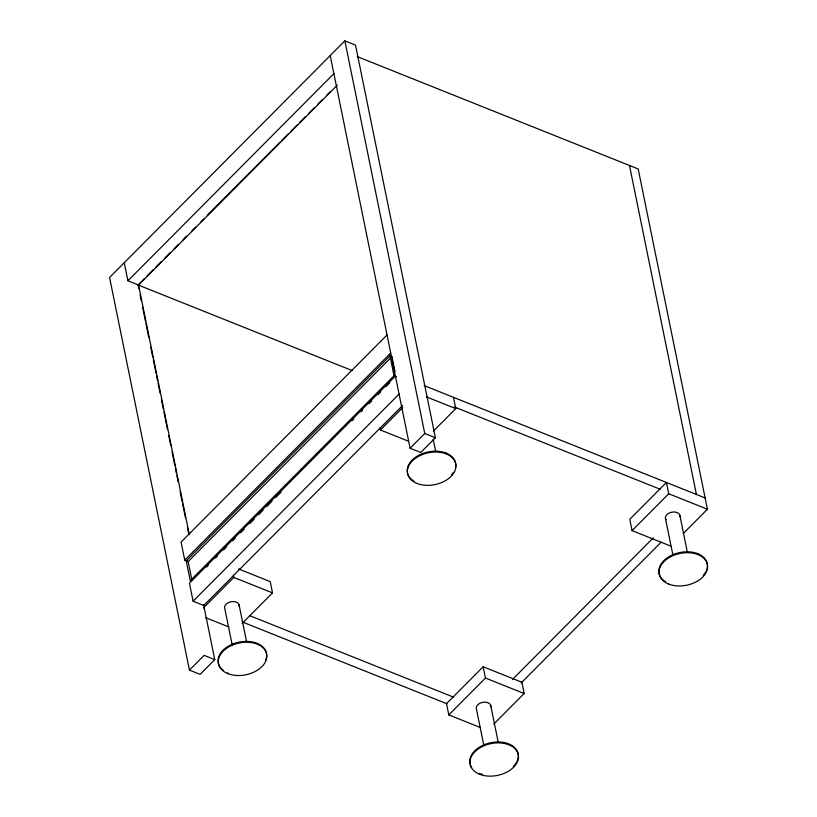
<?xml version="1.0" encoding="UTF-8"?>
<svg xmlns="http://www.w3.org/2000/svg" width="817" height="817" viewBox="0 0 817 817"><rect width="100%" height="100%" fill="white"/><g stroke="black" fill="none" stroke-linecap="round" stroke-linejoin="round"><path stroke-width="1.23" d="M330.211 55.597L410.093 448.227L420.745 452.485L435.4 437.749L355.518 45.109L344.866 40.85L109.57 277.474L189.452 670.114L200.104 674.372L214.769 659.625L203.566 604.611M337.339 85.142L138.553 285.041L127.912 280.782L333.887 73.642M144.384 278.638L138.093 284.959L352.301 370.612M147.08 275.921L153.371 269.6M156.067 266.883L161.46 261.46M165.054 257.845L170.447 252.422M174.041 248.807L178.535 244.293M183.028 239.769L186.623 236.154M192.015 230.731L195.61 227.116M201.002 221.693L203.699 218.976M207.293 215.361L280.098 142.158M281.896 140.35L288.187 134.019M290.883 131.312L297.174 124.981M299.87 122.274L305.262 116.851M308.857 113.236L314.249 107.813M317.844 104.198L322.337 99.674M326.831 95.16L330.425 91.545M387.044 334.95L181.068 542.09L184.744 560.145L187.113 561.095M184.744 560.145L390.72 353.005M396.398 376.719L394.019 375.738L190.249 580.703L186.215 560.84L389.985 355.885L392.323 356.886M391.026 357.591L188.145 561.616L191.934 580.233M395.397 376.024L189.421 583.164L193.098 601.21L203.75 605.468L402.526 405.569M206.548 567.029L208.345 565.221M215.525 558.001L217.322 556.193M223.603 549.882L226.299 547.165M232.579 540.854L235.276 538.148M240.658 532.725L244.252 529.12M249.634 523.697L254.128 519.183M258.611 514.669L263.105 510.155M266.699 506.55L272.081 501.127M275.676 497.522L281.058 492.1M351.974 420.786L353.771 418.978M360.951 411.758L362.748 409.95M369.029 403.629L371.725 400.922M378.005 394.601L380.702 391.894M386.084 386.482L389.678 382.867M193.098 601.21L399.074 394.07M203.402 607.991L233.795 577.425L233.345 575.168M408.561 441.251L380.405 429.987L402.75 407.52M189.452 670.114L204.117 655.367L214.769 659.625M410.093 448.227L424.758 433.49L344.866 40.85M242.128 623.463L272.521 592.897L270.223 581.622L238.544 568.949M433.418 431.09L455.774 408.612L453.476 397.328M493.785 724.087L524.177 693.521L521.879 682.236L483.164 666.764L446.511 703.621L448.809 714.906L480.488 727.569M448.809 714.906L485.461 678.039L483.164 666.764M632.062 530.611L668.714 493.754L666.417 482.469L629.764 519.326L632.062 530.611L670.777 546.093M512.422 679.509L653.334 537.8M521.134 682.992L661.147 542.182M683.288 533.511L707.43 509.236L638.189 168.945L357.284 56.628M424.146 385.604L705.132 497.951M454.313 406.937L660.238 489.271M426.443 396.888L455.774 408.612M668.714 493.754L707.43 509.236M424.758 433.49L435.4 437.749M233.795 577.425L272.521 592.897M485.461 678.039L524.177 693.521M186.205 560.809L188.604 561.769M249.971 615.763L453.527 697.146M242.189 621.921L446.93 703.784M205.363 617.56L228.821 626.945M629.488 165.463L696.421 494.469M697.81 553.712L697.984 554.58M679.867 515.374L687.352 552.169M665.487 518.57L672.973 555.376M446.153 453.088L446.327 453.966M490.751 705.561L498.237 742.357M433.204 439.291L435.696 451.556M483.858 745.564L476.372 708.758A7.363 4.871 -11.5 0 1 477.649 704.948L478.946 703.866A7.363 4.871 -11.5 0 1 487.003 702.436A7.363 4.871 -11.5 0 1 490.803 706.838M479.548 774.25A24.561 16.238 -11.5 0 1 484.777 745.441A24.561 16.238 -11.5 0 1 518.305 758.84A24.561 16.238 -11.5 0 1 479.548 774.25L479.375 773.382A24.561 16.238 -11.5 0 0 482.581 774.414M392.18 357.928L394.948 371.582M389.985 355.916L394.029 375.769M379.946 427.73L380.405 429.987M239.095 604.937L246.581 641.733M232.202 644.94L224.706 608.134A7.363 4.871 -11.5 0 1 225.992 604.325L227.289 603.242A7.363 4.871 -11.5 0 1 235.347 601.812A7.363 4.871 -11.5 0 1 239.146 606.214M227.718 672.759L227.892 673.637A24.561 16.238 -11.5 0 0 266.648 658.226A24.561 16.238 -11.5 0 0 233.121 644.817A24.561 16.238 -11.5 0 0 227.892 673.637M138.441 284.5L189.319 534.584M138.063 284.806L138.829 288.544M140.095 294.774L141.361 301.003M142.628 307.243L145.416 320.948M145.926 323.44L148.714 337.145M150.737 347.113L152.769 357.09M153.279 359.582L156.067 373.287M156.578 375.779L157.589 380.763M158.09 383.255L160.122 393.232M161.388 399.462L163.42 409.429M163.931 411.921L167.475 429.364M168.741 435.604L170.773 445.571M172.04 451.801L174.828 465.506M175.338 467.998L176.349 472.982M176.86 475.474L178.126 481.713M180.149 491.681L182.181 501.648M182.691 504.14L185.479 517.845M187.501 527.823L188.778 534.052M124.235 262.737L127.912 280.782M469.979 763.589A24.561 16.238 -11.5 0 1 496.266 742.03A24.561 16.238 -11.5 0 1 517.069 761.24M516.528 762.302A24.561 16.238 -11.5 0 1 513.393 766.377M471.654 767.541A24.561 16.238 -11.5 0 1 470.245 764.62M666.029 519.745A7.363 4.871 -11.5 0 1 666.764 514.761L668.071 513.679A7.363 4.871 -11.5 0 1 676.129 512.249A7.363 4.871 -11.5 0 1 679.928 516.65M706.991 568.867A24.561 16.238 -11.5 0 1 705.643 572.114M705.132 572.952A24.561 16.238 -11.5 0 1 703.243 575.413M665.641 581.806A24.561 16.238 -11.5 0 1 660.769 577.353M660.207 576.414A24.561 16.238 -11.5 0 1 680.612 552.404A24.561 16.238 -11.5 0 1 707.246 567.784M453.476 472.338A24.561 16.238 -11.5 0 1 451.587 474.8M413.984 481.182A24.561 16.238 -11.5 0 1 423.839 453.108A24.561 16.238 -11.5 0 1 455.59 467.161M223.204 670.257A24.561 16.238 -11.5 0 1 238.268 642.295A24.561 16.238 -11.5 0 1 265.413 660.616M668.663 584.073A24.561 16.238 -11.5 0 0 707.42 568.663A24.561 16.238 -11.5 0 0 673.892 555.254A24.561 16.238 -11.5 0 0 668.663 584.073M417.007 483.45A24.561 16.238 -11.5 0 0 455.763 468.039A24.561 16.238 -11.5 0 0 422.236 454.63A24.561 16.238 -11.5 0 0 417.007 483.45"/></g></svg>
